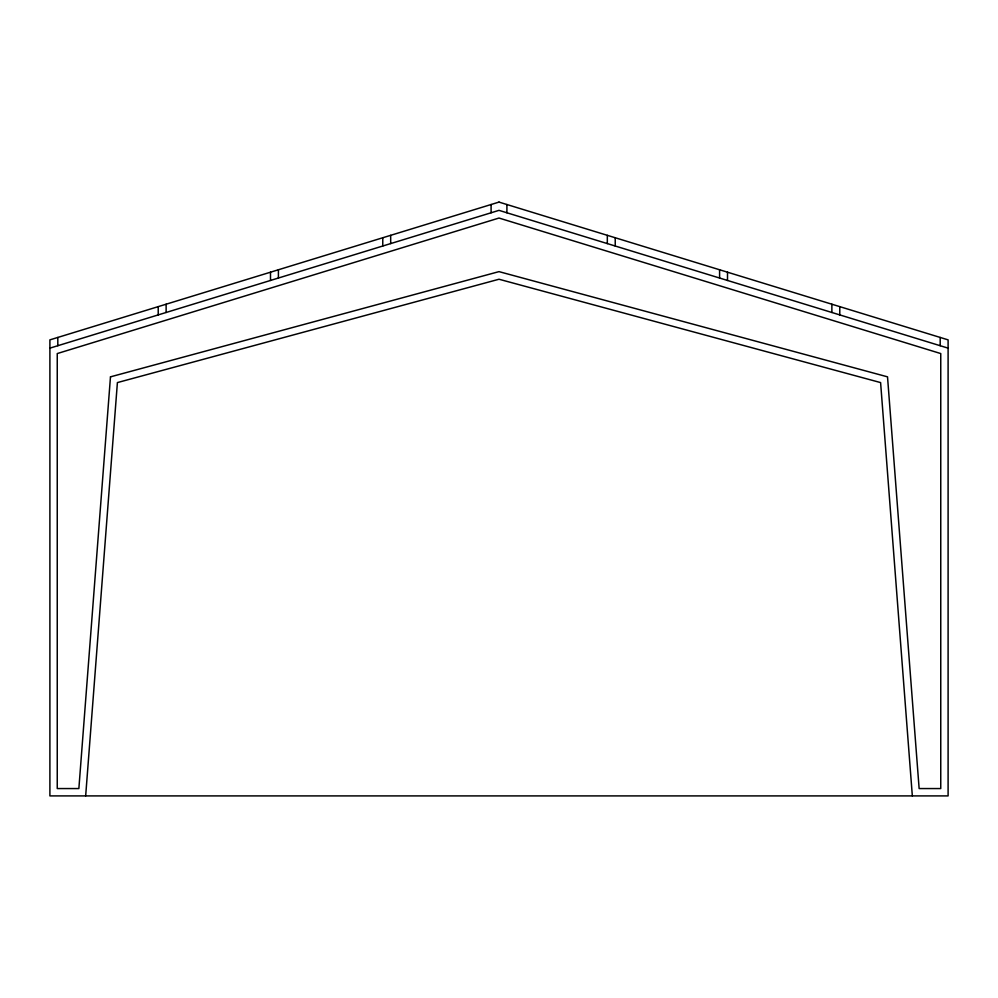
<?xml version="1.0" encoding="UTF-8"?>
<svg xmlns="http://www.w3.org/2000/svg" width="998" height="998" viewBox="0 0 998 998"><rect width="100%" height="100%" fill="white"/><g stroke="black" fill="none" stroke-linecap="round" stroke-linejoin="round"><path stroke-width="1.5" d="M85.666 795.905L117.402 382.583L499 279.24L880.598 382.583L912.334 795.905M49.9 348.14L499 210.353L948.1 348.14M940.191 337.449L940.191 345.707M839.78 306.636L839.78 314.906M831.87 304.215L831.87 312.474M727.505 272.192L727.505 280.463M719.595 269.772L719.595 278.03M615.23 237.749L615.23 246.019M607.32 235.328L607.32 243.587M506.909 204.515L506.909 212.786M491.091 204.515L491.091 212.786M390.68 235.328L390.68 243.587M382.77 237.749L382.77 246.019M278.405 269.772L278.405 278.03M270.495 272.192L270.495 280.463M166.13 304.215L166.13 312.474M158.22 306.636L158.22 314.906M57.809 337.449L57.809 345.707M110.479 376.845L78.867 788.557L57.248 788.557L57.248 353.566L499 218.038L940.752 353.566L940.752 788.557L919.133 788.557L887.521 376.845L499 271.631L110.479 376.845M499 202.095L49.9 339.869L49.9 795.905L948.1 795.905L948.1 339.869L499 202.095"/></g></svg>
